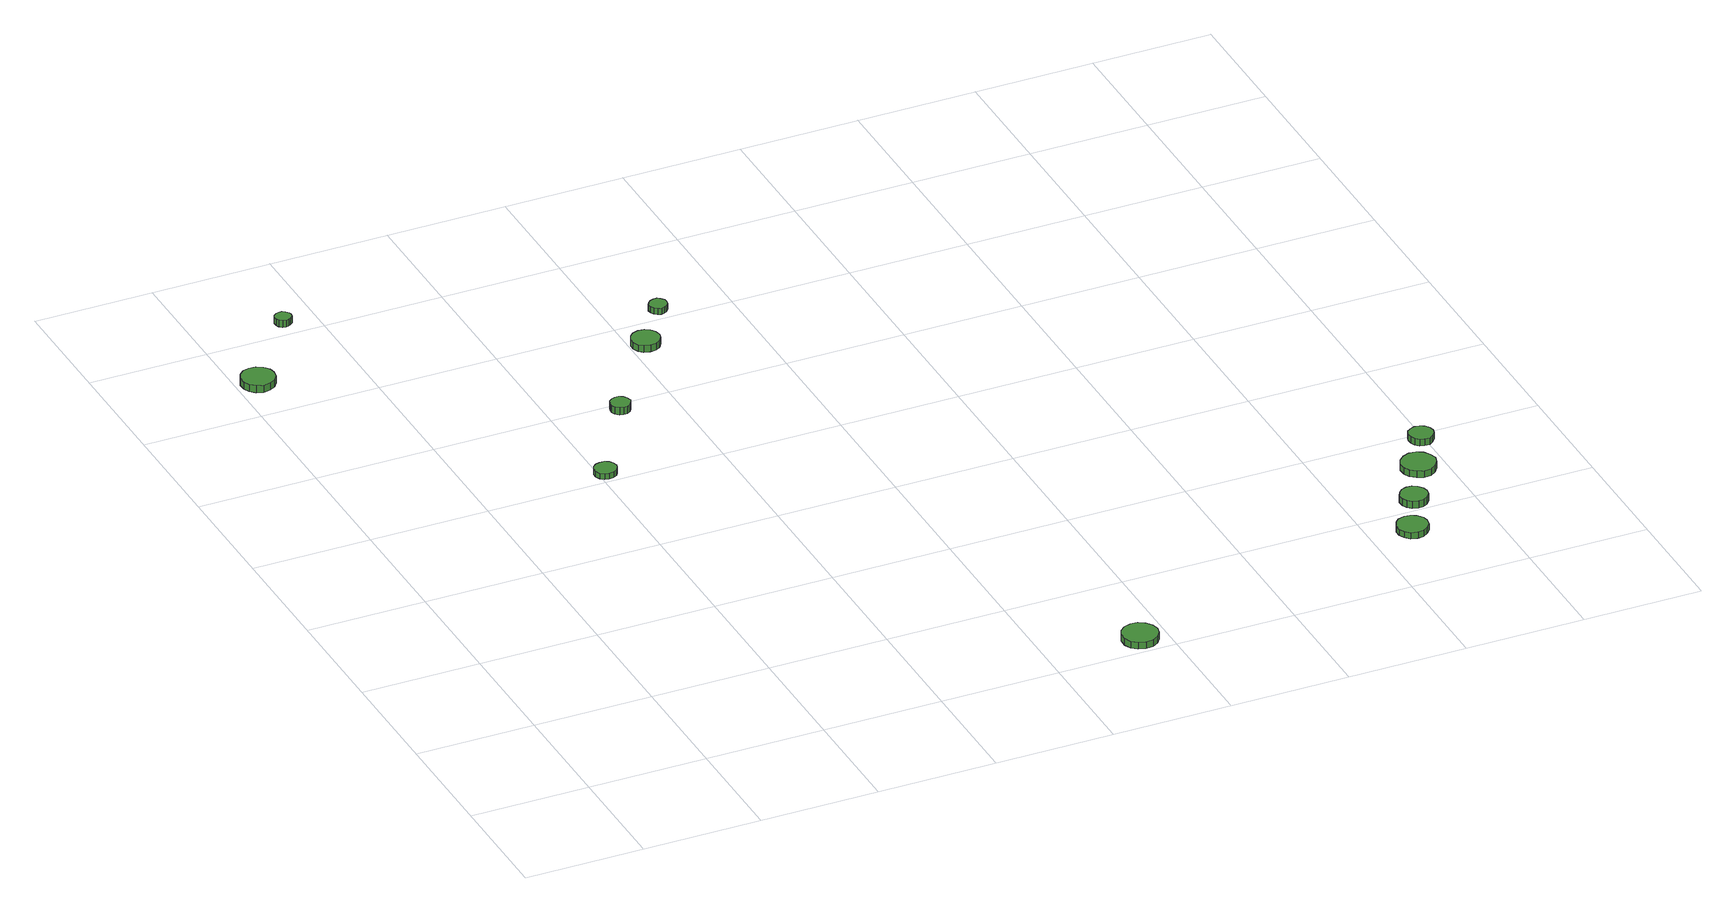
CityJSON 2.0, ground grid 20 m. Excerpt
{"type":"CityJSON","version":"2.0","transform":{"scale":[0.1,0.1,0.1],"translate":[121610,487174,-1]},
"CityObjects":{
"tree1":{"type":"SolitaryVegetationObject","attributes":{"function":"something"},"geometry":[{"type":"MultiSurface","lod":"1","boundaries":[[[0,1,2,3,4,5,6,7,8,9,10,11,12,13,14]],[[15,16,17,18,19,20,21,22,23,24,25,26,27,28,29]],[[0,29,28,1]],[[1,28,27,2]],[[2,27,26,3]],[[3,26,25,4]],[[4,25,24,5]],[[5,24,23,6]],[[6,23,22,7]],[[7,22,21,8]],[[8,21,20,9]],[[9,20,19,10]],[[10,19,18,11]],[[11,18,17,12]],[[12,17,16,13]],[[13,16,15,14]],[[14,15,29,0]]]}]},
"tree2":{"type":"SolitaryVegetationObject","attributes":{"function":"something"},"geometry":[{"type":"MultiSurface","lod":"1","boundaries":[[[30,31,32,33,34,35,36,37,38,39,40,41,42,43,44]],[[45,46,47,48,49,50,51,52,53,54,55,56,57,58,59]],[[30,59,58,31]],[[31,58,57,32]],[[32,57,56,33]],[[33,56,55,34]],[[34,55,54,35]],[[35,54,53,36]],[[36,53,52,37]],[[37,52,51,38]],[[38,51,50,39]],[[39,50,49,40]],[[40,49,48,41]],[[41,48,47,42]],[[42,47,46,43]],[[43,46,45,44]],[[44,45,59,30]]]}]},
"tree3":{"type":"SolitaryVegetationObject","attributes":{"function":"something"},"geometry":[{"type":"MultiSurface","lod":"1","boundaries":[[[60,61,62,63,64,65,66,67,68,69,70,71,72,73,74]],[[75,76,77,78,79,80,81,82,83,84,85,86,87,88,89]],[[60,89,88,61]],[[61,88,87,62]],[[62,87,86,63]],[[63,86,85,64]],[[64,85,84,65]],[[65,84,83,66]],[[66,83,82,67]],[[67,82,81,68]],[[68,81,80,69]],[[69,80,79,70]],[[70,79,78,71]],[[71,78,77,72]],[[72,77,76,73]],[[73,76,75,74]],[[74,75,89,60]]]}]},
"tree4":{"type":"SolitaryVegetationObject","attributes":{"function":"something"},"geometry":[{"type":"MultiSurface","lod":"1","boundaries":[[[90,91,92,93,94,95,96,97,98,99,100,101,102,103,104]],[[105,106,107,108,109,110,111,112,113,114,115,116,117,118,119]],[[90,119,118,91]],[[91,118,117,92]],[[92,117,116,93]],[[93,116,115,94]],[[94,115,114,95]],[[95,114,113,96]],[[96,113,112,97]],[[97,112,111,98]],[[98,111,110,99]],[[99,110,109,100]],[[100,109,108,101]],[[101,108,107,102]],[[102,107,106,103]],[[103,106,105,104]],[[104,105,119,90]]]}]},
"tree5":{"type":"SolitaryVegetationObject","attributes":{"function":"something"},"geometry":[{"type":"MultiSurface","lod":"1","boundaries":[[[120,121,122,123,124,125,126,127,128,129,130,131,132,133,134]],[[135,136,137,138,139,140,141,142,143,144,145,146,147,148,149]],[[120,149,148,121]],[[121,148,147,122]],[[122,147,146,123]],[[123,146,145,124]],[[124,145,144,125]],[[125,144,143,126]],[[126,143,142,127]],[[127,142,141,128]],[[128,141,140,129]],[[129,140,139,130]],[[130,139,138,131]],[[131,138,137,132]],[[132,137,136,133]],[[133,136,135,134]],[[134,135,149,120]]]}]},
"tree6":{"type":"SolitaryVegetationObject","attributes":{"function":"something"},"geometry":[{"type":"MultiSurface","lod":"1","boundaries":[[[150,151,152,153,154,155,156,157,158,159,160,161,162,163,164]],[[165,166,167,168,169,170,171,172,173,174,175,176,177,178,179]],[[150,179,178,151]],[[151,178,177,152]],[[152,177,176,153]],[[153,176,175,154]],[[154,175,174,155]],[[155,174,173,156]],[[156,173,172,157]],[[157,172,171,158]],[[158,171,170,159]],[[159,170,169,160]],[[160,169,168,161]],[[161,168,167,162]],[[162,167,166,163]],[[163,166,165,164]],[[164,165,179,150]]]}]},
"tree7":{"type":"SolitaryVegetationObject","attributes":{"function":"something"},"geometry":[{"type":"MultiSurface","lod":"1","boundaries":[[[180,181,182,183,184,185,186,187,188,189,190,191,192,193,194]],[[195,196,197,198,199,200,201,202,203,204,205,206,207,208,209]],[[180,209,208,181]],[[181,208,207,182]],[[182,207,206,183]],[[183,206,205,184]],[[184,205,204,185]],[[185,204,203,186]],[[186,203,202,187]],[[187,202,201,188]],[[188,201,200,189]],[[189,200,199,190]],[[190,199,198,191]],[[191,198,197,192]],[[192,197,196,193]],[[193,196,195,194]],[[194,195,209,180]]]}]},
"tree8":{"type":"SolitaryVegetationObject","attributes":{"function":"something"},"geometry":[{"type":"MultiSurface","lod":"1","boundaries":[[[210,211,212,213,214,215,216,217,218,219,220,221,222,223,224]],[[225,226,227,228,229,230,231,232,233,234,235,236,237,238,239]],[[210,239,238,211]],[[211,238,237,212]],[[212,237,236,213]],[[213,236,235,214]],[[214,235,234,215]],[[215,234,233,216]],[[216,233,232,217]],[[217,232,231,218]],[[218,231,230,219]],[[219,230,229,220]],[[220,229,228,221]],[[221,228,227,222]],[[222,227,226,223]],[[223,226,225,224]],[[224,225,239,210]]]}]},
"tree9":{"type":"SolitaryVegetationObject","attributes":{"function":"something"},"geometry":[{"type":"MultiSurface","lod":"1","boundaries":[[[240,241,242,243,244,245,246,247,248,249,250,251,252,253,254]],[[255,256,257,258,259,260,261,262,263,264,265,266,267,268,269]],[[240,269,268,241]],[[241,268,267,242]],[[242,267,266,243]],[[243,266,265,244]],[[244,265,264,245]],[[245,264,263,246]],[[246,263,262,247]],[[247,262,261,248]],[[248,261,260,249]],[[249,260,259,250]],[[250,259,258,251]],[[251,258,257,252]],[[252,257,256,253]],[[253,256,255,254]],[[254,255,269,240]]]}]},
"tree10":{"type":"SolitaryVegetationObject","attributes":{"function":"something"},"geometry":[{"type":"MultiSurface","lod":"1","boundaries":[[[270,271,272,273,274,275,276,277,278,279,280,281,282,283,284]],[[285,286,287,288,289,290,291,292,293,294,295,296,297,298,299]],[[270,299,298,271]],[[271,298,297,272]],[[272,297,296,273]],[[273,296,295,274]],[[274,295,294,275]],[[275,294,293,276]],[[276,293,292,277]],[[277,292,291,278]],[[278,291,290,279]],[[279,290,289,280]],[[280,289,288,281]],[[281,288,287,282]],[[282,287,286,283]],[[283,286,285,284]],[[284,285,299,270]]]}]},
"tree11":{"type":"SolitaryVegetationObject","attributes":{"function":"something"},"geometry":[{"type":"MultiSurface","lod":"1","boundaries":[[[300,301,302,303,304,305,306,307,308,309,310,311,312,313,314]],[[315,316,317,318,319,320,321,322,323,324,325,326,327,328,329]],[[300,329,328,301]],[[301,328,327,302]],[[302,327,326,303]],[[303,326,325,304]],[[304,325,324,305]],[[305,324,323,306]],[[306,323,322,307]],[[307,322,321,308]],[[308,321,320,309]],[[309,320,319,310]],[[310,319,318,311]],[[311,318,317,312]],[[312,317,316,313]],[[313,316,315,314]],[[314,315,329,300]]]}]}
},
"vertices":[
[59,1280,24],[57,1291,24],[50,1300,24],[40,1306,24],[28,1307,24],[17,1304,24],[9,1296,24],[4,1286,24],[4,1274,24],[9,1264,24],[17,1256,24],[28,1252,24],[40,1254,24],[50,1259,24],[57,1269,24],[57,1269,11],[50,1259,11],[40,1254,11],[28,1252,11],[17,1256,11],[9,1264,11],[4,1274,11],[4,1286,11],[9,1296,11],[17,1304,11],[28,1307,11],[40,1306,11],[50,1300,11],[57,1291,11],[59,1280,11],
[155,1425,23],[154,1430,23],[150,1435,23],[145,1438,23],[140,1438,23],[135,1437,23],[130,1433,23],[128,1428,23],[128,1422,23],[130,1417,23],[135,1413,23],[140,1411,23],[145,1412,23],[150,1415,23],[154,1419,23],[154,1419,11],[150,1415,11],[145,1412,11],[140,1411,11],[135,1413,11],[130,1417,11],[128,1422,11],[128,1428,11],[130,1433,11],[135,1437,11],[140,1438,11],[145,1438,11],[150,1435,11],[154,1430,11],[155,1425,11],
[429,822,16],[427,830,16],[423,836,16],[416,840,16],[408,840,16],[401,838,16],[395,833,16],[392,826,16],[392,818,16],[395,811,16],[401,806,16],[408,804,16],[416,805,16],[423,809,16],[427,815,16],[427,815,6],[423,809,6],[416,805,6],[408,804,6],[401,806,6],[395,811,6],[392,818,6],[392,826,6],[395,833,6],[401,838,6],[408,840,6],[416,840,6],[423,836,6],[427,830,6],[429,822,6],
[525,978,22],[523,985,22],[519,991,22],[513,995,22],[506,995,22],[500,993,22],[494,988,22],[492,982,22],[492,975,22],[494,969,22],[500,964,22],[506,962,22],[513,962,22],[519,966,22],[523,972,22],[523,972,9],[519,966,9],[513,962,9],[506,962,9],[500,964,9],[494,969,9],[492,975,9],[492,982,9],[494,988,9],[500,993,9],[506,995,9],[513,995,9],[519,991,9],[523,985,9],[525,978,9],
[646,1132,23],[644,1142,23],[638,1150,23],[630,1155,23],[620,1156,23],[610,1153,23],[603,1146,23],[599,1137,23],[599,1127,23],[603,1118,23],[610,1112,23],[620,1109,23],[630,1110,23],[638,1115,23],[644,1123,23],[644,1123,11],[638,1115,11],[630,1110,11],[620,1109,11],[610,1112,11],[603,1118,11],[599,1127,11],[599,1137,11],[603,1146,11],[610,1153,11],[620,1156,11],[630,1155,11],[638,1150,11],[644,1142,11],[646,1132,11],
[985,36,16],[982,48,16],[975,58,16],[964,65,16],[952,66,16],[940,62,16],[931,54,16],[926,43,16],[926,30,16],[931,19,16],[940,11,16],[952,7,16],[964,8,16],[975,14,16],[982,24,16],[982,24,4],[975,14,4],[964,8,4],[952,7,4],[940,11,4],[931,19,4],[926,30,4],[926,43,4],[931,54,4],[940,62,4],[952,66,4],[964,65,4],[975,58,4],[982,48,4],[985,36,4],
[701,1224,17],[700,1230,17],[696,1235,17],[691,1239,17],[685,1239,17],[679,1237,17],[674,1233,17],[671,1227,17],[671,1221,17],[674,1215,17],[679,1211,17],[685,1209,17],[691,1210,17],[696,1213,17],[700,1218,17],[700,1218,6],[696,1213,6],[691,1210,6],[685,1209,6],[679,1211,6],[674,1215,6],[671,1221,6],[671,1227,6],[674,1233,6],[679,1237,6],[685,1239,6],[691,1239,6],[696,1235,6],[700,1230,6],[701,1224,6],
[1496,149,16],[1494,159,16],[1487,168,16],[1478,173,16],[1468,174,16],[1457,171,16],[1450,164,16],[1445,154,16],[1445,143,16],[1450,134,16],[1457,126,16],[1468,123,16],[1478,124,16],[1487,130,16],[1494,138,16],[1494,138,5],[1487,130,5],[1478,124,5],[1468,123,5],[1457,126,5],[1450,134,5],[1445,143,5],[1445,154,5],[1450,164,5],[1457,171,5],[1468,174,5],[1478,173,5],[1487,168,5],[1494,159,5],[1496,149,5],
[1531,225,18],[1529,234,18],[1523,242,18],[1515,247,18],[1506,248,18],[1497,245,18],[1490,238,18],[1486,230,18],[1486,220,18],[1490,212,18],[1497,206,18],[1506,203,18],[1515,204,18],[1523,208,18],[1529,216,18],[1529,216,5],[1523,208,5],[1515,204,5],[1506,203,5],[1497,206,5],[1490,212,5],[1486,220,5],[1486,230,5],[1490,238,5],[1497,245,5],[1506,248,5],[1515,247,5],[1523,242,5],[1529,234,5],[1531,225,5],
[1584,309,17],[1581,321,17],[1574,331,17],[1564,337,17],[1552,338,17],[1541,334,17],[1532,326,17],[1527,315,17],[1527,303,17],[1532,293,17],[1541,285,17],[1552,281,17],[1564,282,17],[1574,288,17],[1581,298,17],[1581,298,5],[1574,288,5],[1564,282,5],[1552,281,5],[1541,285,5],[1532,293,5],[1527,303,5],[1527,315,5],[1532,326,5],[1541,334,5],[1552,338,5],[1564,337,5],[1574,331,5],[1581,321,5],[1584,309,5],
[1615,385,17],[1613,393,17],[1608,400,17],[1601,404,17],[1592,405,17],[1584,402,17],[1578,397,17],[1575,389,17],[1575,381,17],[1578,373,17],[1584,367,17],[1592,365,17],[1601,365,17],[1608,370,17],[1613,377,17],[1613,377,5],[1608,370,5],[1601,365,5],[1592,365,5],[1584,367,5],[1578,373,5],[1575,381,5],[1575,389,5],[1578,397,5],[1584,402,5],[1592,405,5],[1601,404,5],[1608,400,5],[1613,393,5],[1615,385,5]
]}
